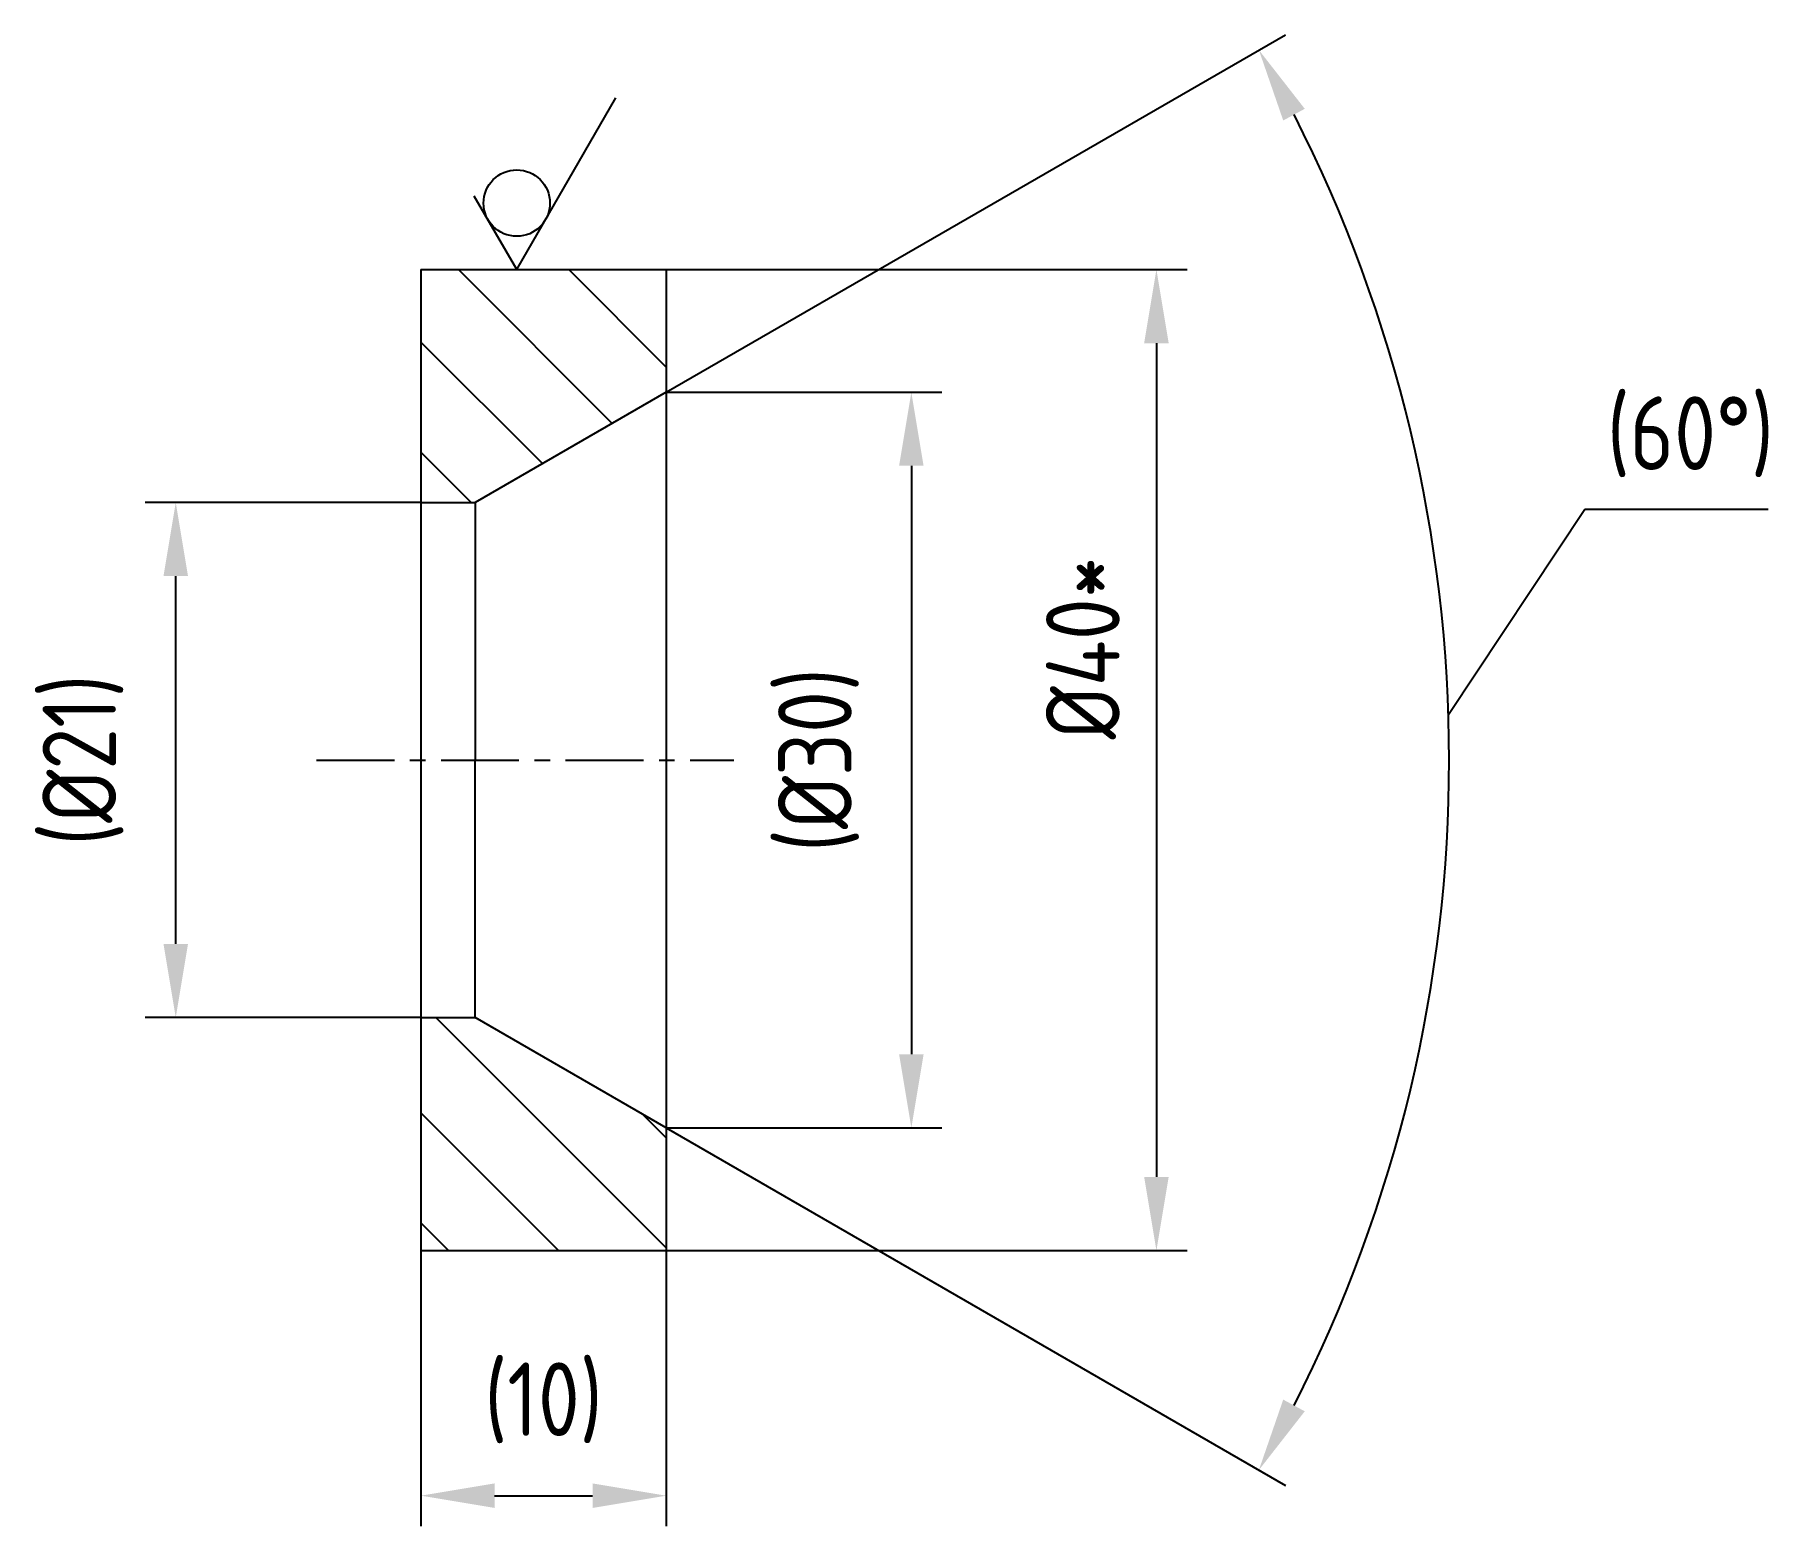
# Model space of a CAD drawing. Header units: millimetres. Extents: x 509.4 to 580.1, y 350.4 to 411.2.
import ezdxf

# ---------------------------------------------------------------- set-up
doc = ezdxf.new("R2010")
doc.units = ezdxf.units.MM
doc.header["$LTSCALE"] = 0.1
doc.linetypes.add('CENTER', pattern=[50.8, 31.75, -6.35, 6.35, -6.35])
for name, color, linetype in [('Cen', 5, 'CENTER'), ('Cont', 6, 'Continuous'), ('Dim', 7, 'Continuous'), ('Hatch', 2, 'Continuous'), ('Text', 3, 'Continuous'), ('Vporti', 7, 'Continuous')]:
    doc.layers.add(name, color=color, linetype=linetype)
doc.styles.add('Style1', font='romans.shx', dxfattribs={"width": 0.8})
doc.dimstyles.new('LIN1', dxfattribs={"dimtxt": 3, "dimasz": 3, "dimexe": 1.25, "dimexo": 0, "dimgap": 1.5, "dimtad": 1, "dimdec": 1, "dimdsep": 46, "dimtxsty": 'Style1', "dimcen": 2.5, "dimclrt": 3, "dimadec": 0, "dimazin": 0, "dimtfac": 1, "dimtdec": 1, "dimtmove": 0, "dimatfit": 3, "dimfxl": 1, "dimarcsym": 0})

# ---------------------------------------------------------------- blocks, each defined once
blk = doc.blocks.new('SHERISO_09')
at = {"layer": 'Text'}
for q in [(4.041, 7), (-1.732, 3)]:
    blk.add_line((0, 0), q, dxfattribs=at)
blk.add_circle((0.002, 2.713), 1.353, dxfattribs=at)
blk = doc.blocks.new('*D4')
at = {"layer": 'Defpoints', "color": 0, "transparency": 16777216}
for p in [(525.172, 361.608), (535.172, 361.608), (535.172, 351.608)]:
    blk.add_point(p, dxfattribs=at)
at = {"layer": 'Dim', "color": 0, "lineweight": -2, "transparency": 16777216}
for p, q in [((525.172, 361.608), (525.172, 350.358)), ((535.172, 361.608), (535.172, 350.358)), ((528.172, 351.608), (532.172, 351.608))]:
    blk.add_line(p, q, dxfattribs=at)
at = {"layer": 'Dim', "color": 0, "transparency": 16777216}
for points in [[(528.172, 352.108), (528.172, 351.108), (525.172, 351.608)], [(532.172, 352.108), (532.172, 351.108), (535.172, 351.608)]]:
    blk.add_solid(points, dxfattribs=at)
at = {"layer": 'Dim', "color": 3, "transparency": 16777216, "insert": (530.172, 355.394), "char_height": 3, "attachment_point": 5, "style": 'Style1'}
blk.add_mtext('(10)', dxfattribs=at)
blk = doc.blocks.new('*D5')
at = {"layer": 'Defpoints', "color": 0, "transparency": 16777216}
for p in [(535.172, 401.608), (535.172, 361.608), (555.167, 361.608)]:
    blk.add_point(p, dxfattribs=at)
at = {"layer": 'Dim', "color": 0, "lineweight": -2, "transparency": 16777216}
for p, q in [((535.172, 401.608), (556.417, 401.608)), ((555.167, 398.608), (555.167, 364.608)), ((535.172, 361.608), (556.417, 361.608))]:
    blk.add_line(p, q, dxfattribs=at)
at = {"layer": 'Dim', "color": 0, "transparency": 16777216}
for points in [[(554.667, 398.608), (555.667, 398.608), (555.167, 401.608)], [(554.667, 364.608), (555.667, 364.608), (555.167, 361.608)]]:
    blk.add_solid(points, dxfattribs=at)
at = {"layer": 'Dim', "color": 3, "transparency": 16777216, "insert": (552.167, 386.179), "char_height": 3, "attachment_point": 5, "rotation": 90, "style": 'Style1'}
blk.add_mtext('%%C40*', dxfattribs=at)
blk = doc.blocks.new('*D6')
at = {"layer": 'Defpoints', "color": 0, "transparency": 16777216}
for p in [(535.172, 396.608), (535.172, 366.608), (545.172, 366.608)]:
    blk.add_point(p, dxfattribs=at)
at = {"layer": 'Dim', "color": 0, "lineweight": -2, "transparency": 16777216}
for p, q in [((535.172, 396.608), (546.422, 396.608)), ((545.172, 393.608), (545.172, 369.608)), ((535.172, 366.608), (546.422, 366.608))]:
    blk.add_line(p, q, dxfattribs=at)
at = {"layer": 'Dim', "color": 0, "transparency": 16777216}
for points in [[(544.672, 393.608), (545.672, 393.608), (545.172, 396.608)], [(544.672, 369.608), (545.672, 369.608), (545.172, 366.608)]]:
    blk.add_solid(points, dxfattribs=at)
at = {"layer": 'Dim', "color": 3, "transparency": 16777216, "insert": (541.387, 381.608), "char_height": 3, "attachment_point": 5, "rotation": 90, "style": 'Style1'}
blk.add_mtext('(%%C30)', dxfattribs=at)
blk = doc.blocks.new('*D7')
at = {"layer": 'Defpoints', "color": 0, "transparency": 16777216}
for p in [(515.172, 392.108), (525.172, 392.108), (525.172, 371.108)]:
    blk.add_point(p, dxfattribs=at)
at = {"layer": 'Dim', "color": 0, "lineweight": -2, "transparency": 16777216}
for p, q in [((525.172, 392.108), (513.922, 392.108)), ((515.172, 374.108), (515.172, 389.108)), ((525.172, 371.108), (513.922, 371.108))]:
    blk.add_line(p, q, dxfattribs=at)
at = {"layer": 'Dim', "color": 0, "transparency": 16777216}
for points in [[(514.672, 389.108), (515.672, 389.108), (515.172, 392.108)], [(514.672, 374.108), (515.672, 374.108), (515.172, 371.108)]]:
    blk.add_solid(points, dxfattribs=at)
at = {"layer": 'Dim', "color": 3, "transparency": 16777216, "insert": (511.387, 381.608), "char_height": 3, "attachment_point": 5, "rotation": 90, "style": 'Style1'}
blk.add_mtext('(%%C21)', dxfattribs=at)

msp = doc.modelspace()

# ---------------------------------------------------------------- hatches: boundary and pattern name
at = {"layer": 'Hatch'}
h = msp.add_hatch(dxfattribs=at)
h.set_pattern_fill('ANSI31', color=256, angle=90, style=0)
h.set_pattern_definition([(135, (-873.0115, -2536.1414), (-2.245064, -2.245064), [])])
h.paths.add_polyline_path([(535.172, 396.608), (535.172, 401.608), (531.325, 401.608), (529.772, 400.277, -0.1692), (529.883, 399.958, -1), (528.858, 399.958, -0.710571), (529.772, 400.277), (531.325, 401.608), (525.172, 401.608), (525.172, 392.108), (527.378, 392.108)])
h.paths.add_polyline_path([(535.172, 361.608), (535.172, 366.608), (527.378, 371.108), (525.172, 371.108), (525.172, 361.608)])

# ---------------------------------------------------------------- linework, layer by layer
at = {"color": 0, "linetype": 'ByBlock'}
for p, q in [((535.172, 396.608), (560.428, 411.19)), ((535.172, 366.608), (560.428, 352.027))]:
    msp.add_line(p, q, dxfattribs=at)
msp.add_arc((509.192, 381.608), 57.913, 332.96836, 27.03164, dxfattribs=at)
for points in [[(560.339, 407.69), (561.217, 408.167), (559.346, 410.565)], [(561.217, 355.049), (560.339, 355.526), (559.346, 352.652)]]:
    msp.add_solid(points, dxfattribs=at)
at = {"layer": 'Cen'}
msp.add_line((520.913, 381.608), (537.927, 381.608), dxfattribs=at)
at = {"layer": 'Cont'}
for p, q in [((525.172, 401.608), (535.172, 401.608)), ((525.172, 401.608), (525.172, 361.608)), ((535.172, 401.608), (535.172, 361.608)), ((535.172, 396.608), (527.378, 392.108)), ((525.172, 392.108), (527.378, 392.108)), ((527.378, 392.108), (527.378, 381.608)), ((527.378, 371.108), (527.378, 381.608)), ((525.172, 371.108), (527.378, 371.108)), ((535.172, 366.608), (527.378, 371.108)), ((525.172, 361.608), (535.172, 361.608))]:
    msp.add_line(p, q, dxfattribs=at)
at = {"layer": 'Defpoints', "color": 0, "linetype": 'ByBlock'}
for p in [(535.172, 396.608), (535.172, 396.608), (527.378, 392.108), (527.378, 392.108), (566.225, 371.552), (527.378, 371.108), (527.378, 371.108), (535.172, 366.608), (535.172, 366.608)]:
    msp.add_point(p, dxfattribs=at)
at = {"layer": 'Dim'}
for p, q in [((567.075, 383.463), (572.635, 391.845)), ((572.635, 391.845), (580.121, 391.845))]:
    msp.add_line(p, q, dxfattribs=at)

# ---------------------------------------------------------------- block references
at = {"layer": 'Vporti'}
msp.add_blockref('SHERISO_09', (529.078, 401.608), dxfattribs=at)

# ---------------------------------------------------------------- texts
at = {"color": 3, "linetype": 'ByBlock', "insert": (576.945, 394.791), "char_height": 3, "attachment_point": 5, "style": 'Style1'}
msp.add_mtext('(60°)', dxfattribs=at)

# ---------------------------------------------------------------- dimensions: what is measured, and where the dimension line sits
at = {"layer": 'Dim'}
dim = msp.add_linear_dim(base=(555.167, 361.608), p1=(535.172, 401.608), p2=(535.172, 361.608), angle=90, text='%%C<>*', dimstyle='LIN1', dxfattribs=at)
dim.commit()
dim.dimension.update_dxf_attribs({"geometry": '*D5', "text_midpoint": (555.167, 386.179), "dimtype": 160})
for base, p1, p2, picture, middle in [((545.172, 366.608), (535.172, 396.608), (535.172, 366.608), '*D6', (541.387, 381.608)), ((515.172, 392.108), (525.172, 371.108), (525.172, 392.108), '*D7', (511.387, 381.608))]:
    dim = msp.add_linear_dim(base=base, p1=p1, p2=p2, angle=90, text='(%%C<>)', dimstyle='LIN1', dxfattribs=at)
    dim.commit()
    dim.dimension.update_dxf_attribs({"geometry": picture, "text_midpoint": middle})
dim = msp.add_linear_dim(base=(535.172, 351.608), p1=(525.172, 361.608), p2=(535.172, 361.608), text='(<>)', dimstyle='LIN1', dxfattribs=at)
dim.commit()
dim.dimension.update_dxf_attribs({"geometry": '*D4', "text_midpoint": (530.172, 355.394)})

doc.saveas('drawing.dxf')
